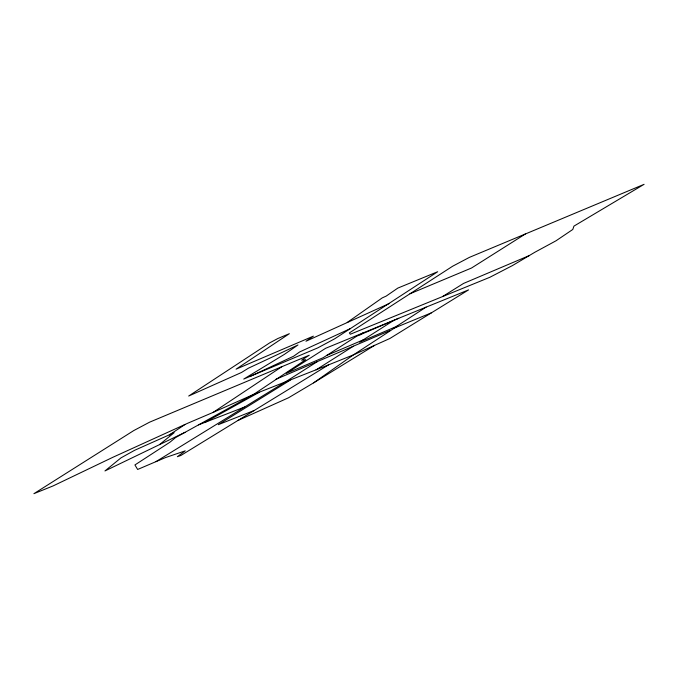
<?xml version="1.0" encoding="UTF-8"?>
<svg xmlns="http://www.w3.org/2000/svg" width="678" height="678" viewBox="0 0 678 678"><rect width="100%" height="100%" fill="white"/><g stroke="black" fill="none" stroke-linecap="round" stroke-linejoin="round"><path stroke-width="1.02" d="M159.508 444.624L174.161 432.691L134.676 450.268L120.989 457.862L104.946 470.947L185.069 432.31M238.003 420.428L288.548 397.766L313.592 382.867L353.501 354.84L397.639 325.974L359.569 342.204L393.732 320.414M347.229 322.457L382.214 297.905L386.206 296.083L397.825 288.091L437.683 271.734L334.754 338.763L317.787 347.882L243.741 379.061L284.235 354.467L297.989 344.983L248.343 368.23L241.521 372.468L188.687 396.037L269.742 342.839L277.878 338.5L289.345 333.695L236.08 369.163L313.38 336.144L305.964 341.237L388.969 303.651M169.314 434.945L185.035 424.487M281.802 366.722L149.558 422.191L133.786 430.555L33.9 493.677L53.07 485.931L112.955 457.243L187.848 423.182L213.121 412.394L281.802 366.722L309.244 355.23L301.634 360.145L305.71 359.704L253.453 394.503L175.585 437.556L170.017 442.149L134.922 464.947L137.642 469.464L165.576 457.548L185.238 450.845L177.373 456.692L180.873 455.472L328.55 364.874L353.501 354.84L389.901 338.475L468.574 289.887L399.198 318.084L356.636 336.246L323.194 357.687L286.336 373.349L325.643 348.289L398.757 318.279M396.172 326.601L426.115 307.1M389.681 330.686L317.49 361.518L286.353 381.324L155.94 461.659M316.024 369.883L353.408 346.195M525.365 233.986L469.43 257.36L452.658 266.217L349.365 332.915L350.297 334.237L489.863 277.277L512.424 265.59L534.891 252.224L555.977 240.817L572.8 229.461L573.927 226.13L644.1 184.323L525.365 233.986L471.507 268.022L409.97 293.777M359.849 334.873L363.628 332.5M442.573 296.549L463.566 283.421L529.179 255.623M290.176 380.205L218.274 424.691L254.199 410.487M313.592 382.867L374.671 345.322M205.078 422.335L259.394 392.206M250.877 376.07L293.608 356.23L299.6 351.975L350.382 328.601M213.121 412.394L253.453 394.503L328.55 364.874M275.87 379.316L317.49 361.518M326.703 355.433L363.137 339.932M393.715 328.305L431.394 312.846M198.484 424.894L244.639 406.995"/></g></svg>
